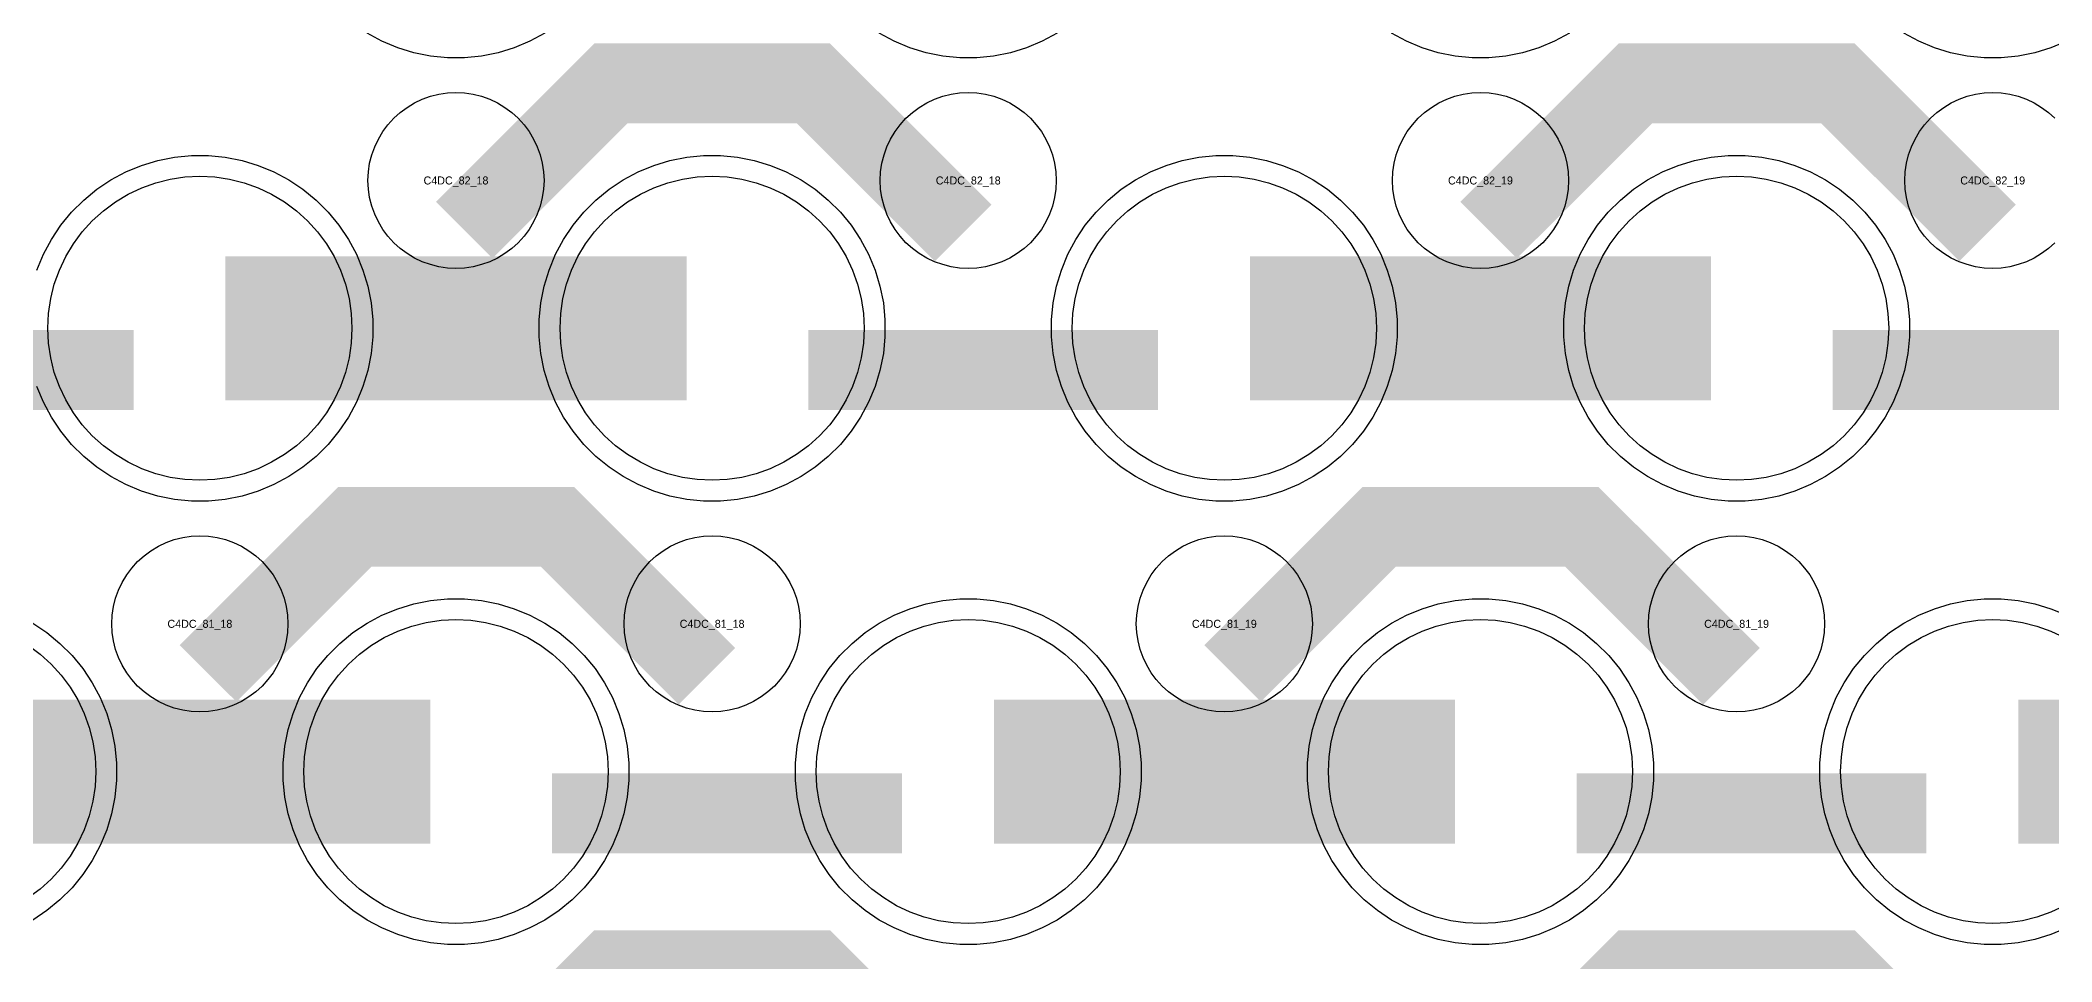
# Model space of a CAD drawing. Extents: x -11880 to 11880, y -14992 to 14992.
# Drawn here: x -6290 to -5662, y -3675 to -3387 of the extents above; entities that cross this region are included whole.
import ezdxf
from ezdxf.enums import TextEntityAlignment as Align

# ---------------------------------------------------------------- set-up
doc = ezdxf.new("R2010")
doc.units = 0
doc.header["$MEASUREMENT"] = 0
for name, color, linetype in [('GDS_775_DT_237', 138, 'CONTINUOUS'), ('RDL1_FS', 34, 'CONTINUOUS'), ('RDL_BS', 160, 'CONTINUOUS')]:
    doc.layers.add(name, color=color, linetype=linetype)

msp = doc.modelspace()

# ---------------------------------------------------------------- linework, layer by layer
at = {"layer": 'RDL1_FS'}
for points in [[(-6240, -3524.819), (-6244.657, -3524.59), (-6249.268, -3523.906), (-6253.791, -3522.774), (-6258.181, -3521.202), (-6262.395, -3519.21), (-6266.395, -3516.812), (-6270.14, -3514.034), (-6273.594, -3510.904), (-6276.724, -3507.45), (-6279.502, -3503.705), (-6281.9, -3499.705), (-6283.892, -3495.491), (-6285.464, -3491.101), (-6286.596, -3486.578), (-6287.28, -3481.967), (-6287.509, -3477.31), (-6287.28, -3472.653), (-6286.596, -3468.042), (-6285.464, -3463.519), (-6283.892, -3459.129), (-6281.9, -3454.915), (-6279.502, -3450.915), (-6276.724, -3447.17), (-6273.594, -3443.716), (-6270.14, -3440.586), (-6266.395, -3437.808), (-6262.395, -3435.41), (-6258.181, -3433.418), (-6253.791, -3431.846), (-6249.268, -3430.714), (-6244.657, -3430.03), (-6240, -3429.801), (-6235.343, -3430.03), (-6230.732, -3430.714), (-6226.209, -3431.846), (-6221.819, -3433.418), (-6217.605, -3435.41), (-6213.605, -3437.808), (-6209.86, -3440.586), (-6206.406, -3443.716), (-6203.276, -3447.17), (-6200.498, -3450.915), (-6198.1, -3454.915), (-6196.108, -3459.129), (-6194.536, -3463.519), (-6193.404, -3468.042), (-6192.72, -3472.653), (-6192.491, -3477.31), (-6192.72, -3481.967), (-6193.404, -3486.578), (-6194.536, -3491.101), (-6196.108, -3495.491), (-6198.1, -3499.705), (-6200.498, -3503.705), (-6203.276, -3507.45), (-6206.406, -3510.904), (-6209.86, -3514.034), (-6213.605, -3516.812), (-6217.605, -3519.21), (-6221.819, -3521.202), (-6226.209, -3522.774), (-6230.732, -3523.906), (-6235.343, -3524.59)], [(-6080, -3524.819), (-6084.657, -3524.59), (-6089.268, -3523.906), (-6093.791, -3522.774), (-6098.181, -3521.202), (-6102.395, -3519.21), (-6106.395, -3516.812), (-6110.14, -3514.034), (-6113.594, -3510.904), (-6116.724, -3507.45), (-6119.502, -3503.705), (-6121.9, -3499.705), (-6123.892, -3495.491), (-6125.464, -3491.101), (-6126.596, -3486.578), (-6127.28, -3481.967), (-6127.509, -3477.31), (-6127.28, -3472.653), (-6126.596, -3468.042), (-6125.464, -3463.519), (-6123.892, -3459.129), (-6121.9, -3454.915), (-6119.502, -3450.915), (-6116.724, -3447.17), (-6113.594, -3443.716), (-6110.14, -3440.586), (-6106.395, -3437.808), (-6102.395, -3435.41), (-6098.181, -3433.418), (-6093.791, -3431.846), (-6089.268, -3430.714), (-6084.657, -3430.03), (-6080, -3429.801), (-6075.343, -3430.03), (-6070.732, -3430.714), (-6066.209, -3431.846), (-6061.819, -3433.418), (-6057.605, -3435.41), (-6053.605, -3437.808), (-6049.86, -3440.586), (-6046.406, -3443.716), (-6043.276, -3447.17), (-6040.498, -3450.915), (-6038.1, -3454.915), (-6036.108, -3459.129), (-6034.536, -3463.519), (-6033.404, -3468.042), (-6032.72, -3472.653), (-6032.491, -3477.31), (-6032.72, -3481.967), (-6033.404, -3486.578), (-6034.536, -3491.101), (-6036.108, -3495.491), (-6038.1, -3499.705), (-6040.498, -3503.705), (-6043.276, -3507.45), (-6046.406, -3510.904), (-6049.86, -3514.034), (-6053.605, -3516.812), (-6057.605, -3519.21), (-6061.819, -3521.202), (-6066.209, -3522.774), (-6070.732, -3523.906), (-6075.343, -3524.59)], [(-5920, -3524.819), (-5924.657, -3524.59), (-5929.268, -3523.906), (-5933.791, -3522.774), (-5938.181, -3521.202), (-5942.395, -3519.21), (-5946.395, -3516.812), (-5950.14, -3514.034), (-5953.594, -3510.904), (-5956.724, -3507.45), (-5959.502, -3503.705), (-5961.9, -3499.705), (-5963.892, -3495.491), (-5965.464, -3491.101), (-5966.596, -3486.578), (-5967.28, -3481.967), (-5967.509, -3477.31), (-5967.28, -3472.653), (-5966.596, -3468.042), (-5965.464, -3463.519), (-5963.892, -3459.129), (-5961.9, -3454.915), (-5959.502, -3450.915), (-5956.724, -3447.17), (-5953.594, -3443.716), (-5950.14, -3440.586), (-5946.395, -3437.808), (-5942.395, -3435.41), (-5938.181, -3433.418), (-5933.791, -3431.846), (-5929.268, -3430.714), (-5924.657, -3430.03), (-5920, -3429.801), (-5915.343, -3430.03), (-5910.732, -3430.714), (-5906.209, -3431.846), (-5901.819, -3433.418), (-5897.605, -3435.41), (-5893.605, -3437.808), (-5889.86, -3440.586), (-5886.406, -3443.716), (-5883.276, -3447.17), (-5880.498, -3450.915), (-5878.1, -3454.915), (-5876.108, -3459.129), (-5874.536, -3463.519), (-5873.404, -3468.042), (-5872.72, -3472.653), (-5872.491, -3477.31), (-5872.72, -3481.967), (-5873.404, -3486.578), (-5874.536, -3491.101), (-5876.108, -3495.491), (-5878.1, -3499.705), (-5880.498, -3503.705), (-5883.276, -3507.45), (-5886.406, -3510.904), (-5889.86, -3514.034), (-5893.605, -3516.812), (-5897.605, -3519.21), (-5901.819, -3521.202), (-5906.209, -3522.774), (-5910.732, -3523.906), (-5915.343, -3524.59)], [(-5760, -3524.819), (-5764.657, -3524.59), (-5769.268, -3523.906), (-5773.791, -3522.774), (-5778.181, -3521.202), (-5782.395, -3519.21), (-5786.395, -3516.812), (-5790.14, -3514.034), (-5793.594, -3510.904), (-5796.724, -3507.45), (-5799.502, -3503.705), (-5801.9, -3499.705), (-5803.892, -3495.491), (-5805.464, -3491.101), (-5806.596, -3486.578), (-5807.28, -3481.967), (-5807.509, -3477.31), (-5807.28, -3472.653), (-5806.596, -3468.042), (-5805.464, -3463.519), (-5803.892, -3459.129), (-5801.9, -3454.915), (-5799.502, -3450.915), (-5796.724, -3447.17), (-5793.594, -3443.716), (-5790.14, -3440.586), (-5786.395, -3437.808), (-5782.395, -3435.41), (-5778.181, -3433.418), (-5773.791, -3431.846), (-5769.268, -3430.714), (-5764.657, -3430.03), (-5760, -3429.801), (-5755.343, -3430.03), (-5750.732, -3430.714), (-5746.209, -3431.846), (-5741.819, -3433.418), (-5737.605, -3435.41), (-5733.605, -3437.808), (-5729.86, -3440.586), (-5726.406, -3443.716), (-5723.276, -3447.17), (-5720.498, -3450.915), (-5718.1, -3454.915), (-5716.108, -3459.129), (-5714.536, -3463.519), (-5713.404, -3468.042), (-5712.72, -3472.653), (-5712.491, -3477.31), (-5712.72, -3481.967), (-5713.404, -3486.578), (-5714.536, -3491.101), (-5716.108, -3495.491), (-5718.1, -3499.705), (-5720.498, -3503.705), (-5723.276, -3507.45), (-5726.406, -3510.904), (-5729.86, -3514.034), (-5733.605, -3516.812), (-5737.605, -3519.21), (-5741.819, -3521.202), (-5746.209, -3522.774), (-5750.732, -3523.906), (-5755.343, -3524.59)], [(-6160, -3663.384), (-6164.657, -3663.155), (-6169.268, -3662.471), (-6173.791, -3661.339), (-6178.181, -3659.767), (-6182.395, -3657.775), (-6186.395, -3655.377), (-6190.14, -3652.599), (-6193.594, -3649.469), (-6196.724, -3646.015), (-6199.502, -3642.27), (-6201.9, -3638.27), (-6203.892, -3634.056), (-6205.464, -3629.666), (-6206.596, -3625.143), (-6207.28, -3620.532), (-6207.509, -3615.875), (-6207.28, -3611.218), (-6206.596, -3606.607), (-6205.464, -3602.084), (-6203.892, -3597.694), (-6201.9, -3593.48), (-6199.502, -3589.48), (-6196.724, -3585.735), (-6193.594, -3582.281), (-6190.14, -3579.151), (-6186.395, -3576.373), (-6182.395, -3573.975), (-6178.181, -3571.983), (-6173.791, -3570.411), (-6169.268, -3569.279), (-6164.657, -3568.595), (-6160, -3568.366), (-6155.343, -3568.595), (-6150.732, -3569.279), (-6146.209, -3570.411), (-6141.819, -3571.983), (-6137.605, -3573.975), (-6133.605, -3576.373), (-6129.86, -3579.151), (-6126.406, -3582.281), (-6123.276, -3585.735), (-6120.498, -3589.48), (-6118.1, -3593.48), (-6116.108, -3597.694), (-6114.536, -3602.084), (-6113.404, -3606.607), (-6112.72, -3611.218), (-6112.491, -3615.875), (-6112.72, -3620.532), (-6113.404, -3625.143), (-6114.536, -3629.666), (-6116.108, -3634.056), (-6118.1, -3638.27), (-6120.498, -3642.27), (-6123.276, -3646.015), (-6126.406, -3649.469), (-6129.86, -3652.599), (-6133.605, -3655.377), (-6137.605, -3657.775), (-6141.819, -3659.767), (-6146.209, -3661.339), (-6150.732, -3662.471), (-6155.343, -3663.155)], [(-6000, -3663.384), (-6004.657, -3663.155), (-6009.268, -3662.471), (-6013.791, -3661.339), (-6018.181, -3659.767), (-6022.395, -3657.775), (-6026.395, -3655.377), (-6030.14, -3652.599), (-6033.594, -3649.469), (-6036.724, -3646.015), (-6039.502, -3642.27), (-6041.9, -3638.27), (-6043.892, -3634.056), (-6045.464, -3629.666), (-6046.596, -3625.143), (-6047.28, -3620.532), (-6047.509, -3615.875), (-6047.28, -3611.218), (-6046.596, -3606.607), (-6045.464, -3602.084), (-6043.892, -3597.694), (-6041.9, -3593.48), (-6039.502, -3589.48), (-6036.724, -3585.735), (-6033.594, -3582.281), (-6030.14, -3579.151), (-6026.395, -3576.373), (-6022.395, -3573.975), (-6018.181, -3571.983), (-6013.791, -3570.411), (-6009.268, -3569.279), (-6004.657, -3568.595), (-6000, -3568.366), (-5995.343, -3568.595), (-5990.732, -3569.279), (-5986.209, -3570.411), (-5981.819, -3571.983), (-5977.605, -3573.975), (-5973.605, -3576.373), (-5969.86, -3579.151), (-5966.406, -3582.281), (-5963.276, -3585.735), (-5960.498, -3589.48), (-5958.1, -3593.48), (-5956.108, -3597.694), (-5954.536, -3602.084), (-5953.404, -3606.607), (-5952.72, -3611.218), (-5952.491, -3615.875), (-5952.72, -3620.532), (-5953.404, -3625.143), (-5954.536, -3629.666), (-5956.108, -3634.056), (-5958.1, -3638.27), (-5960.498, -3642.27), (-5963.276, -3646.015), (-5966.406, -3649.469), (-5969.86, -3652.599), (-5973.605, -3655.377), (-5977.605, -3657.775), (-5981.819, -3659.767), (-5986.209, -3661.339), (-5990.732, -3662.471), (-5995.343, -3663.155)], [(-5840, -3663.384), (-5844.657, -3663.155), (-5849.268, -3662.471), (-5853.791, -3661.339), (-5858.181, -3659.767), (-5862.395, -3657.775), (-5866.395, -3655.377), (-5870.14, -3652.599), (-5873.594, -3649.469), (-5876.724, -3646.015), (-5879.502, -3642.27), (-5881.9, -3638.27), (-5883.892, -3634.056), (-5885.464, -3629.666), (-5886.596, -3625.143), (-5887.28, -3620.532), (-5887.509, -3615.875), (-5887.28, -3611.218), (-5886.596, -3606.607), (-5885.464, -3602.084), (-5883.892, -3597.694), (-5881.9, -3593.48), (-5879.502, -3589.48), (-5876.724, -3585.735), (-5873.594, -3582.281), (-5870.14, -3579.151), (-5866.395, -3576.373), (-5862.395, -3573.975), (-5858.181, -3571.983), (-5853.791, -3570.411), (-5849.268, -3569.279), (-5844.657, -3568.595), (-5840, -3568.366), (-5835.343, -3568.595), (-5830.732, -3569.279), (-5826.209, -3570.411), (-5821.819, -3571.983), (-5817.605, -3573.975), (-5813.605, -3576.373), (-5809.86, -3579.151), (-5806.406, -3582.281), (-5803.276, -3585.735), (-5800.498, -3589.48), (-5798.1, -3593.48), (-5796.108, -3597.694), (-5794.536, -3602.084), (-5793.404, -3606.607), (-5792.72, -3611.218), (-5792.491, -3615.875), (-5792.72, -3620.532), (-5793.404, -3625.143), (-5794.536, -3629.666), (-5796.108, -3634.056), (-5798.1, -3638.27), (-5800.498, -3642.27), (-5803.276, -3646.015), (-5806.406, -3649.469), (-5809.86, -3652.599), (-5813.605, -3655.377), (-5817.605, -3657.775), (-5821.819, -3659.767), (-5826.209, -3661.339), (-5830.732, -3662.471), (-5835.343, -3663.155)]]:
    msp.add_lwpolyline(points, close=True, dxfattribs=at)
for points in [[(-6231.998, -3477.31, 45, 45, 0), (-6159.998, -3477.31, 45, 45, 0)], [(-6159.998, -3477.31, 45, 45, 0), (-6087.998, -3477.31, 45, 45, 0)], [(-5911.998, -3477.31, 45, 45, 0), (-5839.998, -3477.31, 45, 45, 0)], [(-5839.998, -3477.31, 45, 45, 0), (-5767.998, -3477.31, 45, 45, 0)], [(-6311.998, -3615.875, 45, 45, 0), (-6239.998, -3615.875, 45, 45, 0)], [(-6239.998, -3615.875, 45, 45, 0), (-6167.998, -3615.875, 45, 45, 0)], [(-5991.998, -3615.875, 45, 45, 0), (-5919.998, -3615.875, 45, 45, 0)], [(-5919.998, -3615.875, 45, 45, 0), (-5847.998, -3615.875, 45, 45, 0)], [(-5671.998, -3615.875, 45, 45, 0), (-5599.998, -3615.875, 45, 45, 0)]]:
    msp.add_lwpolyline(points, format="xyseb", dxfattribs=at)
for points in [[(-5657.605, -3657.775), (-5661.819, -3659.767), (-5666.209, -3661.339), (-5670.732, -3662.471), (-5675.343, -3663.155), (-5680, -3663.384), (-5684.657, -3663.155), (-5689.268, -3662.471), (-5693.791, -3661.339), (-5698.181, -3659.767), (-5702.395, -3657.775), (-5706.395, -3655.377), (-5710.14, -3652.599), (-5713.594, -3649.469), (-5716.724, -3646.015), (-5719.502, -3642.27), (-5721.9, -3638.27), (-5723.892, -3634.056), (-5725.464, -3629.666), (-5726.596, -3625.143), (-5727.28, -3620.532), (-5727.509, -3615.875), (-5727.28, -3611.218), (-5726.596, -3606.607), (-5725.464, -3602.084), (-5723.892, -3597.694), (-5721.9, -3593.48), (-5719.502, -3589.48), (-5716.724, -3585.735), (-5713.594, -3582.281), (-5710.14, -3579.151), (-5706.395, -3576.373), (-5702.395, -3573.975), (-5698.181, -3571.983), (-5693.791, -3570.411), (-5689.268, -3569.279), (-5684.657, -3568.595), (-5680, -3568.366), (-5675.343, -3568.595), (-5670.732, -3569.279), (-5666.209, -3570.411), (-5661.819, -3571.983), (-5657.605, -3573.975)], [(-6293.605, -3576.373), (-6289.86, -3579.151), (-6286.406, -3582.281), (-6283.276, -3585.735), (-6280.498, -3589.48), (-6278.1, -3593.48), (-6276.108, -3597.694), (-6274.536, -3602.084), (-6273.404, -3606.607), (-6272.72, -3611.218), (-6272.491, -3615.875), (-6272.72, -3620.532), (-6273.404, -3625.143), (-6274.536, -3629.666), (-6276.108, -3634.056), (-6278.1, -3638.27), (-6280.498, -3642.27), (-6283.276, -3646.015), (-6286.406, -3649.469), (-6289.86, -3652.599), (-6293.605, -3655.377)]]:
    msp.add_lwpolyline(points, dxfattribs=at)
at = {"layer": 'RDL_BS'}
for points in [[(-6132.223, -3385.128), (-6136.885, -3387.62), (-6141.795, -3389.651), (-6146.835, -3391.182), (-6152.062, -3392.228), (-6157.356, -3392.745), (-6162.644, -3392.745), (-6167.938, -3392.228), (-6173.165, -3391.182), (-6178.205, -3389.651), (-6183.115, -3387.62), (-6187.777, -3385.128)], [(-5972.223, -3385.128), (-5976.885, -3387.62), (-5981.795, -3389.651), (-5986.835, -3391.182), (-5992.062, -3392.228), (-5997.356, -3392.745), (-6002.644, -3392.745), (-6007.938, -3392.228), (-6013.165, -3391.182), (-6018.205, -3389.651), (-6023.115, -3387.62), (-6027.777, -3385.128)], [(-5812.223, -3385.128), (-5816.885, -3387.62), (-5821.795, -3389.651), (-5826.835, -3391.182), (-5832.062, -3392.228), (-5837.356, -3392.745), (-5842.644, -3392.745), (-5847.938, -3392.228), (-5853.165, -3391.182), (-5858.205, -3389.651), (-5863.115, -3387.62), (-5867.777, -3385.128)], [(-5656.885, -3387.62), (-5661.795, -3389.651), (-5666.835, -3391.182), (-5672.062, -3392.228), (-5677.356, -3392.745), (-5682.644, -3392.745), (-5687.938, -3392.228), (-5693.165, -3391.182), (-5698.205, -3389.651), (-5703.115, -3387.62), (-5707.777, -3385.128)], [(-5660.558, -3450.564), (-5662.557, -3452.376), (-5664.72, -3453.979), (-5667.044, -3455.372), (-5669.481, -3456.524), (-5672.016, -3457.431), (-5674.635, -3458.088), (-5677.307, -3458.484), (-5680, -3458.616), (-5682.693, -3458.484), (-5685.365, -3458.088), (-5687.984, -3457.431), (-5690.519, -3456.524), (-5692.956, -3455.372), (-5695.28, -3453.979), (-5697.443, -3452.376), (-5699.442, -3450.564), (-5701.254, -3448.565), (-5702.857, -3446.402), (-5704.25, -3444.078), (-5705.402, -3441.641), (-5706.309, -3439.106), (-5706.966, -3436.487), (-5707.362, -3433.815), (-5707.494, -3431.122), (-5707.362, -3428.429), (-5706.966, -3425.757), (-5706.309, -3423.138), (-5705.402, -3420.603), (-5704.25, -3418.166), (-5702.857, -3415.842), (-5701.254, -3413.679), (-5699.442, -3411.68), (-5697.443, -3409.868), (-5695.28, -3408.265), (-5692.956, -3406.872), (-5690.519, -3405.72), (-5687.984, -3404.813), (-5685.365, -3404.156), (-5682.693, -3403.76), (-5680, -3403.628), (-5677.307, -3403.76), (-5674.635, -3404.156), (-5672.016, -3404.813), (-5669.481, -3405.72), (-5667.044, -3406.872), (-5664.72, -3408.265), (-5662.557, -3409.868), (-5660.558, -3411.68)], [(-6290.906, -3459.105), (-6288.875, -3454.195), (-6286.383, -3449.533), (-6283.436, -3445.119), (-6280.074, -3441.018), (-6276.292, -3437.236), (-6272.191, -3433.874), (-6267.777, -3430.927), (-6263.115, -3428.435), (-6258.205, -3426.404), (-6253.165, -3424.873), (-6247.938, -3423.827), (-6242.644, -3423.31), (-6237.356, -3423.31), (-6232.062, -3423.827), (-6226.835, -3424.873), (-6221.795, -3426.404), (-6216.885, -3428.435), (-6212.223, -3430.927), (-6207.809, -3433.874), (-6203.708, -3437.236), (-6199.926, -3441.018), (-6196.564, -3445.119), (-6193.617, -3449.533), (-6191.125, -3454.195), (-6189.094, -3459.105), (-6187.563, -3464.145), (-6186.517, -3469.372), (-6186, -3474.666), (-6186, -3479.954), (-6186.517, -3485.248), (-6187.563, -3490.475), (-6189.094, -3495.515), (-6191.125, -3500.425), (-6193.617, -3505.087), (-6196.564, -3509.501), (-6199.926, -3513.602), (-6203.708, -3517.384), (-6207.809, -3520.746), (-6212.223, -3523.693), (-6216.885, -3526.185), (-6221.795, -3528.216), (-6226.835, -3529.747), (-6232.062, -3530.793), (-6237.356, -3531.31), (-6242.644, -3531.31), (-6247.938, -3530.793), (-6253.165, -3529.747), (-6258.205, -3528.216), (-6263.115, -3526.185), (-6267.777, -3523.693), (-6272.191, -3520.746), (-6276.292, -3517.384), (-6280.074, -3513.602), (-6283.436, -3509.501), (-6286.383, -3505.087), (-6288.875, -3500.425), (-6290.906, -3495.515)], [(-5656.885, -3664.75), (-5661.795, -3666.781), (-5666.835, -3668.312), (-5672.062, -3669.358), (-5677.356, -3669.875), (-5682.644, -3669.875), (-5687.938, -3669.358), (-5693.165, -3668.312), (-5698.205, -3666.781), (-5703.115, -3664.75), (-5707.777, -3662.258), (-5712.191, -3659.311), (-5716.292, -3655.949), (-5720.074, -3652.167), (-5723.436, -3648.066), (-5726.383, -3643.652), (-5728.875, -3638.99), (-5730.906, -3634.08), (-5732.437, -3629.04), (-5733.483, -3623.813), (-5734, -3618.519), (-5734, -3613.231), (-5733.483, -3607.937), (-5732.437, -3602.71), (-5730.906, -3597.67), (-5728.875, -3592.76), (-5726.383, -3588.098), (-5723.436, -3583.684), (-5720.074, -3579.583), (-5716.292, -3575.801), (-5712.191, -3572.439), (-5707.777, -3569.492), (-5703.115, -3567), (-5698.205, -3564.969), (-5693.165, -3563.438), (-5687.938, -3562.392), (-5682.644, -3561.875), (-5677.356, -3561.875), (-5672.062, -3562.392), (-5666.835, -3563.438), (-5661.795, -3564.969), (-5656.885, -3567)], [(-6292.223, -3569.492), (-6287.809, -3572.439), (-6283.708, -3575.801), (-6279.926, -3579.583), (-6276.564, -3583.684), (-6273.617, -3588.098), (-6271.125, -3592.76), (-6269.094, -3597.67), (-6267.563, -3602.71), (-6266.517, -3607.937), (-6266, -3613.231), (-6266, -3618.519), (-6266.517, -3623.813), (-6267.563, -3629.04), (-6269.094, -3634.08), (-6271.125, -3638.99), (-6273.617, -3643.652), (-6276.564, -3648.066), (-6279.926, -3652.167), (-6283.708, -3655.949), (-6287.809, -3659.311), (-6292.223, -3662.258)]]:
    msp.add_lwpolyline(points, dxfattribs=at)
for points in [[(-6157.438, -3446.624, 25, 25, 0), (-6111.623, -3400.809, 25, 25, 0), (-6078.07, -3400.809, 25, 25, 0)], [(-6001.599, -3447.523, 25, 25, 0), (-6048.313, -3400.809, 25, 25, 0), (-6078.071, -3400.809, 25, 25, 0)], [(-5837.438, -3446.624, 25, 25, 0), (-5791.623, -3400.809, 25, 25, 0), (-5758.07, -3400.809, 25, 25, 0)], [(-5681.599, -3447.523, 25, 25, 0), (-5728.313, -3400.809, 25, 25, 0), (-5758.071, -3400.809, 25, 25, 0)], [(-6369.984, -3490.323, 25, 25, 0), (-6260.719, -3490.323, 25, 25, 0)], [(-6049.984, -3490.323, 25, 25, 0), (-5940.719, -3490.323, 25, 25, 0)], [(-5729.984, -3490.323, 25, 25, 0), (-5620.719, -3490.323, 25, 25, 0)], [(-6237.438, -3585.189, 25, 25, 0), (-6191.623, -3539.374, 25, 25, 0), (-6158.07, -3539.374, 25, 25, 0)], [(-6081.599, -3586.088, 25, 25, 0), (-6128.313, -3539.374, 25, 25, 0), (-6158.071, -3539.374, 25, 25, 0)], [(-5917.438, -3585.189, 25, 25, 0), (-5871.623, -3539.374, 25, 25, 0), (-5838.07, -3539.374, 25, 25, 0)], [(-5761.599, -3586.088, 25, 25, 0), (-5808.313, -3539.374, 25, 25, 0), (-5838.071, -3539.374, 25, 25, 0)], [(-6129.984, -3628.888, 25, 25, 0), (-6020.719, -3628.888, 25, 25, 0)], [(-5809.984, -3628.888, 25, 25, 0), (-5700.719, -3628.888, 25, 25, 0)], [(-6157.438, -3723.754, 25, 25, 0), (-6111.623, -3677.939, 25, 25, 0), (-6078.07, -3677.939, 25, 25, 0)], [(-6001.599, -3724.653, 25, 25, 0), (-6048.313, -3677.939, 25, 25, 0), (-6078.071, -3677.939, 25, 25, 0)], [(-5837.438, -3723.754, 25, 25, 0), (-5791.623, -3677.939, 25, 25, 0), (-5758.07, -3677.939, 25, 25, 0)], [(-5681.599, -3724.653, 25, 25, 0), (-5728.313, -3677.939, 25, 25, 0), (-5758.071, -3677.939, 25, 25, 0)]]:
    msp.add_lwpolyline(points, format="xyseb", dxfattribs=at)
for points in [[(-6160, -3458.616), (-6162.693, -3458.484), (-6165.365, -3458.088), (-6167.984, -3457.431), (-6170.519, -3456.524), (-6172.956, -3455.372), (-6175.28, -3453.979), (-6177.443, -3452.376), (-6179.442, -3450.564), (-6181.254, -3448.565), (-6182.857, -3446.402), (-6184.25, -3444.078), (-6185.402, -3441.641), (-6186.309, -3439.106), (-6186.966, -3436.487), (-6187.362, -3433.815), (-6187.494, -3431.122), (-6187.362, -3428.429), (-6186.966, -3425.757), (-6186.309, -3423.138), (-6185.402, -3420.603), (-6184.25, -3418.166), (-6182.857, -3415.842), (-6181.254, -3413.679), (-6179.442, -3411.68), (-6177.443, -3409.868), (-6175.28, -3408.265), (-6172.956, -3406.872), (-6170.519, -3405.72), (-6167.984, -3404.813), (-6165.365, -3404.156), (-6162.693, -3403.76), (-6160, -3403.628), (-6157.307, -3403.76), (-6154.635, -3404.156), (-6152.016, -3404.813), (-6149.481, -3405.72), (-6147.044, -3406.872), (-6144.72, -3408.265), (-6142.557, -3409.868), (-6140.558, -3411.68), (-6138.746, -3413.679), (-6137.143, -3415.842), (-6135.75, -3418.166), (-6134.598, -3420.603), (-6133.691, -3423.138), (-6133.034, -3425.757), (-6132.638, -3428.429), (-6132.506, -3431.122), (-6132.638, -3433.815), (-6133.034, -3436.487), (-6133.691, -3439.106), (-6134.598, -3441.641), (-6135.75, -3444.078), (-6137.143, -3446.402), (-6138.746, -3448.565), (-6140.558, -3450.564), (-6142.557, -3452.376), (-6144.72, -3453.979), (-6147.044, -3455.372), (-6149.481, -3456.524), (-6152.016, -3457.431), (-6154.635, -3458.088), (-6157.307, -3458.484)], [(-6000, -3458.616), (-6002.693, -3458.484), (-6005.365, -3458.088), (-6007.984, -3457.431), (-6010.519, -3456.524), (-6012.956, -3455.372), (-6015.28, -3453.979), (-6017.443, -3452.376), (-6019.442, -3450.564), (-6021.254, -3448.565), (-6022.857, -3446.402), (-6024.25, -3444.078), (-6025.402, -3441.641), (-6026.309, -3439.106), (-6026.966, -3436.487), (-6027.362, -3433.815), (-6027.494, -3431.122), (-6027.362, -3428.429), (-6026.966, -3425.757), (-6026.309, -3423.138), (-6025.402, -3420.603), (-6024.25, -3418.166), (-6022.857, -3415.842), (-6021.254, -3413.679), (-6019.442, -3411.68), (-6017.443, -3409.868), (-6015.28, -3408.265), (-6012.956, -3406.872), (-6010.519, -3405.72), (-6007.984, -3404.813), (-6005.365, -3404.156), (-6002.693, -3403.76), (-6000, -3403.628), (-5997.307, -3403.76), (-5994.635, -3404.156), (-5992.016, -3404.813), (-5989.481, -3405.72), (-5987.044, -3406.872), (-5984.72, -3408.265), (-5982.557, -3409.868), (-5980.558, -3411.68), (-5978.746, -3413.679), (-5977.143, -3415.842), (-5975.75, -3418.166), (-5974.598, -3420.603), (-5973.691, -3423.138), (-5973.034, -3425.757), (-5972.638, -3428.429), (-5972.506, -3431.122), (-5972.638, -3433.815), (-5973.034, -3436.487), (-5973.691, -3439.106), (-5974.598, -3441.641), (-5975.75, -3444.078), (-5977.143, -3446.402), (-5978.746, -3448.565), (-5980.558, -3450.564), (-5982.557, -3452.376), (-5984.72, -3453.979), (-5987.044, -3455.372), (-5989.481, -3456.524), (-5992.016, -3457.431), (-5994.635, -3458.088), (-5997.307, -3458.484)], [(-5840, -3458.616), (-5842.693, -3458.484), (-5845.365, -3458.088), (-5847.984, -3457.431), (-5850.519, -3456.524), (-5852.956, -3455.372), (-5855.28, -3453.979), (-5857.443, -3452.376), (-5859.442, -3450.564), (-5861.254, -3448.565), (-5862.857, -3446.402), (-5864.25, -3444.078), (-5865.402, -3441.641), (-5866.309, -3439.106), (-5866.966, -3436.487), (-5867.362, -3433.815), (-5867.494, -3431.122), (-5867.362, -3428.429), (-5866.966, -3425.757), (-5866.309, -3423.138), (-5865.402, -3420.603), (-5864.25, -3418.166), (-5862.857, -3415.842), (-5861.254, -3413.679), (-5859.442, -3411.68), (-5857.443, -3409.868), (-5855.28, -3408.265), (-5852.956, -3406.872), (-5850.519, -3405.72), (-5847.984, -3404.813), (-5845.365, -3404.156), (-5842.693, -3403.76), (-5840, -3403.628), (-5837.307, -3403.76), (-5834.635, -3404.156), (-5832.016, -3404.813), (-5829.481, -3405.72), (-5827.044, -3406.872), (-5824.72, -3408.265), (-5822.557, -3409.868), (-5820.558, -3411.68), (-5818.746, -3413.679), (-5817.143, -3415.842), (-5815.75, -3418.166), (-5814.598, -3420.603), (-5813.691, -3423.138), (-5813.034, -3425.757), (-5812.638, -3428.429), (-5812.506, -3431.122), (-5812.638, -3433.815), (-5813.034, -3436.487), (-5813.691, -3439.106), (-5814.598, -3441.641), (-5815.75, -3444.078), (-5817.143, -3446.402), (-5818.746, -3448.565), (-5820.558, -3450.564), (-5822.557, -3452.376), (-5824.72, -3453.979), (-5827.044, -3455.372), (-5829.481, -3456.524), (-5832.016, -3457.431), (-5834.635, -3458.088), (-5837.307, -3458.484)], [(-6082.644, -3531.31), (-6087.938, -3530.793), (-6093.165, -3529.747), (-6098.205, -3528.216), (-6103.115, -3526.185), (-6107.777, -3523.693), (-6112.191, -3520.746), (-6116.292, -3517.384), (-6120.074, -3513.602), (-6123.436, -3509.501), (-6126.383, -3505.087), (-6128.875, -3500.425), (-6130.906, -3495.515), (-6132.437, -3490.475), (-6133.483, -3485.248), (-6134, -3479.954), (-6134, -3474.666), (-6133.483, -3469.372), (-6132.437, -3464.145), (-6130.906, -3459.105), (-6128.875, -3454.195), (-6126.383, -3449.533), (-6123.436, -3445.119), (-6120.074, -3441.018), (-6116.292, -3437.236), (-6112.191, -3433.874), (-6107.777, -3430.927), (-6103.115, -3428.435), (-6098.205, -3426.404), (-6093.165, -3424.873), (-6087.938, -3423.827), (-6082.644, -3423.31), (-6077.356, -3423.31), (-6072.062, -3423.827), (-6066.835, -3424.873), (-6061.795, -3426.404), (-6056.885, -3428.435), (-6052.223, -3430.927), (-6047.809, -3433.874), (-6043.708, -3437.236), (-6039.926, -3441.018), (-6036.564, -3445.119), (-6033.617, -3449.533), (-6031.125, -3454.195), (-6029.094, -3459.105), (-6027.563, -3464.145), (-6026.517, -3469.372), (-6026, -3474.666), (-6026, -3479.954), (-6026.517, -3485.248), (-6027.563, -3490.475), (-6029.094, -3495.515), (-6031.125, -3500.425), (-6033.617, -3505.087), (-6036.564, -3509.501), (-6039.926, -3513.602), (-6043.708, -3517.384), (-6047.809, -3520.746), (-6052.223, -3523.693), (-6056.885, -3526.185), (-6061.795, -3528.216), (-6066.835, -3529.747), (-6072.062, -3530.793), (-6077.356, -3531.31)], [(-5922.644, -3531.31), (-5927.938, -3530.793), (-5933.165, -3529.747), (-5938.205, -3528.216), (-5943.115, -3526.185), (-5947.777, -3523.693), (-5952.191, -3520.746), (-5956.292, -3517.384), (-5960.074, -3513.602), (-5963.436, -3509.501), (-5966.383, -3505.087), (-5968.875, -3500.425), (-5970.906, -3495.515), (-5972.437, -3490.475), (-5973.483, -3485.248), (-5974, -3479.954), (-5974, -3474.666), (-5973.483, -3469.372), (-5972.437, -3464.145), (-5970.906, -3459.105), (-5968.875, -3454.195), (-5966.383, -3449.533), (-5963.436, -3445.119), (-5960.074, -3441.018), (-5956.292, -3437.236), (-5952.191, -3433.874), (-5947.777, -3430.927), (-5943.115, -3428.435), (-5938.205, -3426.404), (-5933.165, -3424.873), (-5927.938, -3423.827), (-5922.644, -3423.31), (-5917.356, -3423.31), (-5912.062, -3423.827), (-5906.835, -3424.873), (-5901.795, -3426.404), (-5896.885, -3428.435), (-5892.223, -3430.927), (-5887.809, -3433.874), (-5883.708, -3437.236), (-5879.926, -3441.018), (-5876.564, -3445.119), (-5873.617, -3449.533), (-5871.125, -3454.195), (-5869.094, -3459.105), (-5867.563, -3464.145), (-5866.517, -3469.372), (-5866, -3474.666), (-5866, -3479.954), (-5866.517, -3485.248), (-5867.563, -3490.475), (-5869.094, -3495.515), (-5871.125, -3500.425), (-5873.617, -3505.087), (-5876.564, -3509.501), (-5879.926, -3513.602), (-5883.708, -3517.384), (-5887.809, -3520.746), (-5892.223, -3523.693), (-5896.885, -3526.185), (-5901.795, -3528.216), (-5906.835, -3529.747), (-5912.062, -3530.793), (-5917.356, -3531.31)], [(-5762.644, -3531.31), (-5767.938, -3530.793), (-5773.165, -3529.747), (-5778.205, -3528.216), (-5783.115, -3526.185), (-5787.777, -3523.693), (-5792.191, -3520.746), (-5796.292, -3517.384), (-5800.074, -3513.602), (-5803.436, -3509.501), (-5806.383, -3505.087), (-5808.875, -3500.425), (-5810.906, -3495.515), (-5812.437, -3490.475), (-5813.483, -3485.248), (-5814, -3479.954), (-5814, -3474.666), (-5813.483, -3469.372), (-5812.437, -3464.145), (-5810.906, -3459.105), (-5808.875, -3454.195), (-5806.383, -3449.533), (-5803.436, -3445.119), (-5800.074, -3441.018), (-5796.292, -3437.236), (-5792.191, -3433.874), (-5787.777, -3430.927), (-5783.115, -3428.435), (-5778.205, -3426.404), (-5773.165, -3424.873), (-5767.938, -3423.827), (-5762.644, -3423.31), (-5757.356, -3423.31), (-5752.062, -3423.827), (-5746.835, -3424.873), (-5741.795, -3426.404), (-5736.885, -3428.435), (-5732.223, -3430.927), (-5727.809, -3433.874), (-5723.708, -3437.236), (-5719.926, -3441.018), (-5716.564, -3445.119), (-5713.617, -3449.533), (-5711.125, -3454.195), (-5709.094, -3459.105), (-5707.563, -3464.145), (-5706.517, -3469.372), (-5706, -3474.666), (-5706, -3479.954), (-5706.517, -3485.248), (-5707.563, -3490.475), (-5709.094, -3495.515), (-5711.125, -3500.425), (-5713.617, -3505.087), (-5716.564, -3509.501), (-5719.926, -3513.602), (-5723.708, -3517.384), (-5727.809, -3520.746), (-5732.223, -3523.693), (-5736.885, -3526.185), (-5741.795, -3528.216), (-5746.835, -3529.747), (-5752.062, -3530.793), (-5757.356, -3531.31)], [(-6240, -3597.181), (-6242.693, -3597.049), (-6245.365, -3596.653), (-6247.984, -3595.996), (-6250.519, -3595.089), (-6252.956, -3593.937), (-6255.28, -3592.544), (-6257.443, -3590.941), (-6259.442, -3589.129), (-6261.254, -3587.13), (-6262.857, -3584.967), (-6264.25, -3582.643), (-6265.402, -3580.206), (-6266.309, -3577.671), (-6266.966, -3575.052), (-6267.362, -3572.38), (-6267.494, -3569.687), (-6267.362, -3566.994), (-6266.966, -3564.322), (-6266.309, -3561.703), (-6265.402, -3559.168), (-6264.25, -3556.731), (-6262.857, -3554.407), (-6261.254, -3552.244), (-6259.442, -3550.245), (-6257.443, -3548.433), (-6255.28, -3546.83), (-6252.956, -3545.437), (-6250.519, -3544.285), (-6247.984, -3543.378), (-6245.365, -3542.721), (-6242.693, -3542.325), (-6240, -3542.193), (-6237.307, -3542.325), (-6234.635, -3542.721), (-6232.016, -3543.378), (-6229.481, -3544.285), (-6227.044, -3545.437), (-6224.72, -3546.83), (-6222.557, -3548.433), (-6220.558, -3550.245), (-6218.746, -3552.244), (-6217.143, -3554.407), (-6215.75, -3556.731), (-6214.598, -3559.168), (-6213.691, -3561.703), (-6213.034, -3564.322), (-6212.638, -3566.994), (-6212.506, -3569.687), (-6212.638, -3572.38), (-6213.034, -3575.052), (-6213.691, -3577.671), (-6214.598, -3580.206), (-6215.75, -3582.643), (-6217.143, -3584.967), (-6218.746, -3587.13), (-6220.558, -3589.129), (-6222.557, -3590.941), (-6224.72, -3592.544), (-6227.044, -3593.937), (-6229.481, -3595.089), (-6232.016, -3595.996), (-6234.635, -3596.653), (-6237.307, -3597.049)], [(-6080, -3597.181), (-6082.693, -3597.049), (-6085.365, -3596.653), (-6087.984, -3595.996), (-6090.519, -3595.089), (-6092.956, -3593.937), (-6095.28, -3592.544), (-6097.443, -3590.941), (-6099.442, -3589.129), (-6101.254, -3587.13), (-6102.857, -3584.967), (-6104.25, -3582.643), (-6105.402, -3580.206), (-6106.309, -3577.671), (-6106.966, -3575.052), (-6107.362, -3572.38), (-6107.494, -3569.687), (-6107.362, -3566.994), (-6106.966, -3564.322), (-6106.309, -3561.703), (-6105.402, -3559.168), (-6104.25, -3556.731), (-6102.857, -3554.407), (-6101.254, -3552.244), (-6099.442, -3550.245), (-6097.443, -3548.433), (-6095.28, -3546.83), (-6092.956, -3545.437), (-6090.519, -3544.285), (-6087.984, -3543.378), (-6085.365, -3542.721), (-6082.693, -3542.325), (-6080, -3542.193), (-6077.307, -3542.325), (-6074.635, -3542.721), (-6072.016, -3543.378), (-6069.481, -3544.285), (-6067.044, -3545.437), (-6064.72, -3546.83), (-6062.557, -3548.433), (-6060.558, -3550.245), (-6058.746, -3552.244), (-6057.143, -3554.407), (-6055.75, -3556.731), (-6054.598, -3559.168), (-6053.691, -3561.703), (-6053.034, -3564.322), (-6052.638, -3566.994), (-6052.506, -3569.687), (-6052.638, -3572.38), (-6053.034, -3575.052), (-6053.691, -3577.671), (-6054.598, -3580.206), (-6055.75, -3582.643), (-6057.143, -3584.967), (-6058.746, -3587.13), (-6060.558, -3589.129), (-6062.557, -3590.941), (-6064.72, -3592.544), (-6067.044, -3593.937), (-6069.481, -3595.089), (-6072.016, -3595.996), (-6074.635, -3596.653), (-6077.307, -3597.049)], [(-5920, -3597.181), (-5922.693, -3597.049), (-5925.365, -3596.653), (-5927.984, -3595.996), (-5930.519, -3595.089), (-5932.956, -3593.937), (-5935.28, -3592.544), (-5937.443, -3590.941), (-5939.442, -3589.129), (-5941.254, -3587.13), (-5942.857, -3584.967), (-5944.25, -3582.643), (-5945.402, -3580.206), (-5946.309, -3577.671), (-5946.966, -3575.052), (-5947.362, -3572.38), (-5947.494, -3569.687), (-5947.362, -3566.994), (-5946.966, -3564.322), (-5946.309, -3561.703), (-5945.402, -3559.168), (-5944.25, -3556.731), (-5942.857, -3554.407), (-5941.254, -3552.244), (-5939.442, -3550.245), (-5937.443, -3548.433), (-5935.28, -3546.83), (-5932.956, -3545.437), (-5930.519, -3544.285), (-5927.984, -3543.378), (-5925.365, -3542.721), (-5922.693, -3542.325), (-5920, -3542.193), (-5917.307, -3542.325), (-5914.635, -3542.721), (-5912.016, -3543.378), (-5909.481, -3544.285), (-5907.044, -3545.437), (-5904.72, -3546.83), (-5902.557, -3548.433), (-5900.558, -3550.245), (-5898.746, -3552.244), (-5897.143, -3554.407), (-5895.75, -3556.731), (-5894.598, -3559.168), (-5893.691, -3561.703), (-5893.034, -3564.322), (-5892.638, -3566.994), (-5892.506, -3569.687), (-5892.638, -3572.38), (-5893.034, -3575.052), (-5893.691, -3577.671), (-5894.598, -3580.206), (-5895.75, -3582.643), (-5897.143, -3584.967), (-5898.746, -3587.13), (-5900.558, -3589.129), (-5902.557, -3590.941), (-5904.72, -3592.544), (-5907.044, -3593.937), (-5909.481, -3595.089), (-5912.016, -3595.996), (-5914.635, -3596.653), (-5917.307, -3597.049)], [(-5760, -3597.181), (-5762.693, -3597.049), (-5765.365, -3596.653), (-5767.984, -3595.996), (-5770.519, -3595.089), (-5772.956, -3593.937), (-5775.28, -3592.544), (-5777.443, -3590.941), (-5779.442, -3589.129), (-5781.254, -3587.13), (-5782.857, -3584.967), (-5784.25, -3582.643), (-5785.402, -3580.206), (-5786.309, -3577.671), (-5786.966, -3575.052), (-5787.362, -3572.38), (-5787.494, -3569.687), (-5787.362, -3566.994), (-5786.966, -3564.322), (-5786.309, -3561.703), (-5785.402, -3559.168), (-5784.25, -3556.731), (-5782.857, -3554.407), (-5781.254, -3552.244), (-5779.442, -3550.245), (-5777.443, -3548.433), (-5775.28, -3546.83), (-5772.956, -3545.437), (-5770.519, -3544.285), (-5767.984, -3543.378), (-5765.365, -3542.721), (-5762.693, -3542.325), (-5760, -3542.193), (-5757.307, -3542.325), (-5754.635, -3542.721), (-5752.016, -3543.378), (-5749.481, -3544.285), (-5747.044, -3545.437), (-5744.72, -3546.83), (-5742.557, -3548.433), (-5740.558, -3550.245), (-5738.746, -3552.244), (-5737.143, -3554.407), (-5735.75, -3556.731), (-5734.598, -3559.168), (-5733.691, -3561.703), (-5733.034, -3564.322), (-5732.638, -3566.994), (-5732.506, -3569.687), (-5732.638, -3572.38), (-5733.034, -3575.052), (-5733.691, -3577.671), (-5734.598, -3580.206), (-5735.75, -3582.643), (-5737.143, -3584.967), (-5738.746, -3587.13), (-5740.558, -3589.129), (-5742.557, -3590.941), (-5744.72, -3592.544), (-5747.044, -3593.937), (-5749.481, -3595.089), (-5752.016, -3595.996), (-5754.635, -3596.653), (-5757.307, -3597.049)], [(-6162.644, -3669.875), (-6167.938, -3669.358), (-6173.165, -3668.312), (-6178.205, -3666.781), (-6183.115, -3664.75), (-6187.777, -3662.258), (-6192.191, -3659.311), (-6196.292, -3655.949), (-6200.074, -3652.167), (-6203.436, -3648.066), (-6206.383, -3643.652), (-6208.875, -3638.99), (-6210.906, -3634.08), (-6212.437, -3629.04), (-6213.483, -3623.813), (-6214, -3618.519), (-6214, -3613.231), (-6213.483, -3607.937), (-6212.437, -3602.71), (-6210.906, -3597.67), (-6208.875, -3592.76), (-6206.383, -3588.098), (-6203.436, -3583.684), (-6200.074, -3579.583), (-6196.292, -3575.801), (-6192.191, -3572.439), (-6187.777, -3569.492), (-6183.115, -3567), (-6178.205, -3564.969), (-6173.165, -3563.438), (-6167.938, -3562.392), (-6162.644, -3561.875), (-6157.356, -3561.875), (-6152.062, -3562.392), (-6146.835, -3563.438), (-6141.795, -3564.969), (-6136.885, -3567), (-6132.223, -3569.492), (-6127.809, -3572.439), (-6123.708, -3575.801), (-6119.926, -3579.583), (-6116.564, -3583.684), (-6113.617, -3588.098), (-6111.125, -3592.76), (-6109.094, -3597.67), (-6107.563, -3602.71), (-6106.517, -3607.937), (-6106, -3613.231), (-6106, -3618.519), (-6106.517, -3623.813), (-6107.563, -3629.04), (-6109.094, -3634.08), (-6111.125, -3638.99), (-6113.617, -3643.652), (-6116.564, -3648.066), (-6119.926, -3652.167), (-6123.708, -3655.949), (-6127.809, -3659.311), (-6132.223, -3662.258), (-6136.885, -3664.75), (-6141.795, -3666.781), (-6146.835, -3668.312), (-6152.062, -3669.358), (-6157.356, -3669.875)], [(-6002.644, -3669.875), (-6007.938, -3669.358), (-6013.165, -3668.312), (-6018.205, -3666.781), (-6023.115, -3664.75), (-6027.777, -3662.258), (-6032.191, -3659.311), (-6036.292, -3655.949), (-6040.074, -3652.167), (-6043.436, -3648.066), (-6046.383, -3643.652), (-6048.875, -3638.99), (-6050.906, -3634.08), (-6052.437, -3629.04), (-6053.483, -3623.813), (-6054, -3618.519), (-6054, -3613.231), (-6053.483, -3607.937), (-6052.437, -3602.71), (-6050.906, -3597.67), (-6048.875, -3592.76), (-6046.383, -3588.098), (-6043.436, -3583.684), (-6040.074, -3579.583), (-6036.292, -3575.801), (-6032.191, -3572.439), (-6027.777, -3569.492), (-6023.115, -3567), (-6018.205, -3564.969), (-6013.165, -3563.438), (-6007.938, -3562.392), (-6002.644, -3561.875), (-5997.356, -3561.875), (-5992.062, -3562.392), (-5986.835, -3563.438), (-5981.795, -3564.969), (-5976.885, -3567), (-5972.223, -3569.492), (-5967.809, -3572.439), (-5963.708, -3575.801), (-5959.926, -3579.583), (-5956.564, -3583.684), (-5953.617, -3588.098), (-5951.125, -3592.76), (-5949.094, -3597.67), (-5947.563, -3602.71), (-5946.517, -3607.937), (-5946, -3613.231), (-5946, -3618.519), (-5946.517, -3623.813), (-5947.563, -3629.04), (-5949.094, -3634.08), (-5951.125, -3638.99), (-5953.617, -3643.652), (-5956.564, -3648.066), (-5959.926, -3652.167), (-5963.708, -3655.949), (-5967.809, -3659.311), (-5972.223, -3662.258), (-5976.885, -3664.75), (-5981.795, -3666.781), (-5986.835, -3668.312), (-5992.062, -3669.358), (-5997.356, -3669.875)], [(-5842.644, -3669.875), (-5847.938, -3669.358), (-5853.165, -3668.312), (-5858.205, -3666.781), (-5863.115, -3664.75), (-5867.777, -3662.258), (-5872.191, -3659.311), (-5876.292, -3655.949), (-5880.074, -3652.167), (-5883.436, -3648.066), (-5886.383, -3643.652), (-5888.875, -3638.99), (-5890.906, -3634.08), (-5892.437, -3629.04), (-5893.483, -3623.813), (-5894, -3618.519), (-5894, -3613.231), (-5893.483, -3607.937), (-5892.437, -3602.71), (-5890.906, -3597.67), (-5888.875, -3592.76), (-5886.383, -3588.098), (-5883.436, -3583.684), (-5880.074, -3579.583), (-5876.292, -3575.801), (-5872.191, -3572.439), (-5867.777, -3569.492), (-5863.115, -3567), (-5858.205, -3564.969), (-5853.165, -3563.438), (-5847.938, -3562.392), (-5842.644, -3561.875), (-5837.356, -3561.875), (-5832.062, -3562.392), (-5826.835, -3563.438), (-5821.795, -3564.969), (-5816.885, -3567), (-5812.223, -3569.492), (-5807.809, -3572.439), (-5803.708, -3575.801), (-5799.926, -3579.583), (-5796.564, -3583.684), (-5793.617, -3588.098), (-5791.125, -3592.76), (-5789.094, -3597.67), (-5787.563, -3602.71), (-5786.517, -3607.937), (-5786, -3613.231), (-5786, -3618.519), (-5786.517, -3623.813), (-5787.563, -3629.04), (-5789.094, -3634.08), (-5791.125, -3638.99), (-5793.617, -3643.652), (-5796.564, -3648.066), (-5799.926, -3652.167), (-5803.708, -3655.949), (-5807.809, -3659.311), (-5812.223, -3662.258), (-5816.885, -3664.75), (-5821.795, -3666.781), (-5826.835, -3668.312), (-5832.062, -3669.358), (-5837.356, -3669.875)]]:
    msp.add_lwpolyline(points, close=True, dxfattribs=at)

# ---------------------------------------------------------------- texts
at = {"layer": 'GDS_775_DT_237'}
for s, p in [('C4DC_82_18', (-6160, -3431.122)), ('C4DC_82_18', (-6160, -3431.122)), ('C4DC_82_18', (-6000, -3431.122)), ('C4DC_82_18', (-6000, -3431.122)), ('C4DC_82_19', (-5840, -3431.122)), ('C4DC_82_19', (-5840, -3431.122)), ('C4DC_82_19', (-5680, -3431.122)), ('C4DC_82_19', (-5680, -3431.122)), ('C4DC_81_18', (-6240, -3569.687)), ('C4DC_81_18', (-6240, -3569.687)), ('C4DC_81_18', (-6080, -3569.687)), ('C4DC_81_18', (-6080, -3569.687)), ('C4DC_81_19', (-5920, -3569.687)), ('C4DC_81_19', (-5920, -3569.687)), ('C4DC_81_19', (-5760, -3569.687)), ('C4DC_81_19', (-5760, -3569.687))]:
    msp.add_text(s, height=2.5, dxfattribs=at).set_placement(p, align=Align.MIDDLE_CENTER)

doc.saveas('drawing.dxf')
